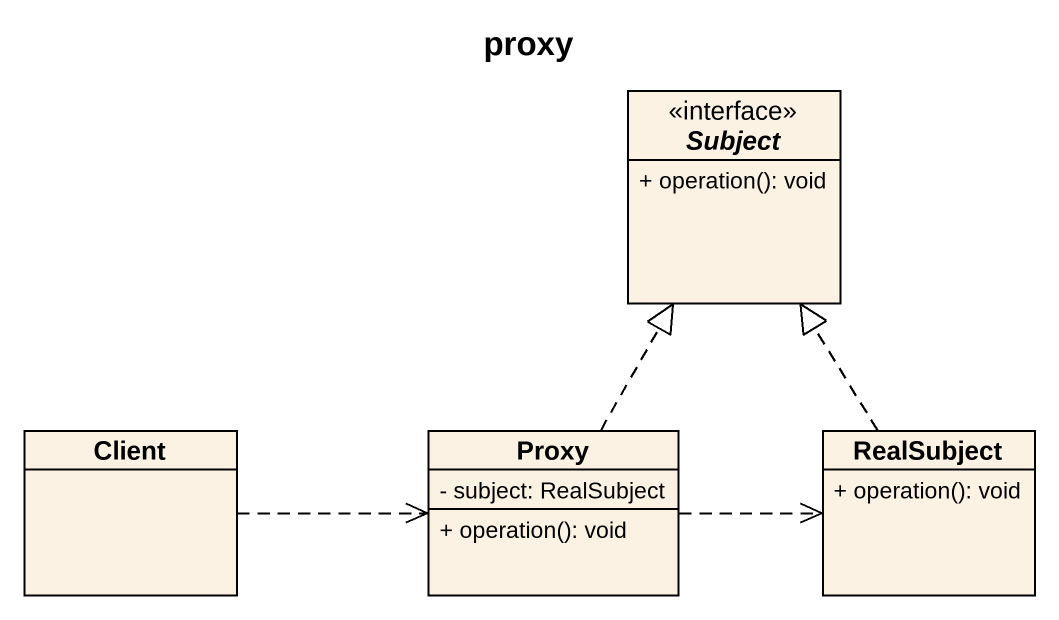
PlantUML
@startuml
title proxy
hide circle
hide empty members
skinparam classAttributeIconSize 0
interface Subject {
  + operation(): void
}
class Client
class Proxy {
  - subject: RealSubject
  + operation(): void
}
class RealSubject {
  + operation(): void
}
Client .right.> Proxy
Proxy .up.|> Subject
Proxy .right.> RealSubject
RealSubject .up.|> Subject
@enduml
